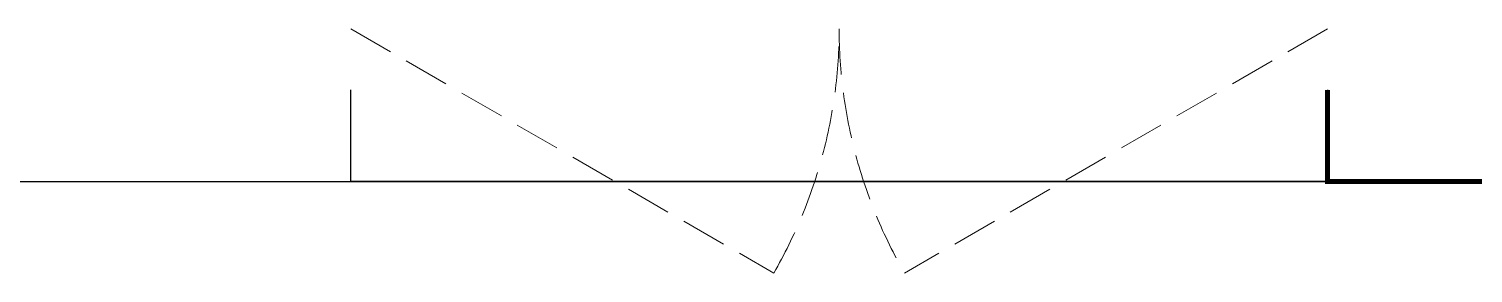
# Model space of a CAD drawing. Extents: x 5031545 to 5313844, y -886381 to -283477.
# Drawn here: x 5256869 to 5259235, y -816891 to -816491 of the extents above; entities that cross this region are included whole.
import ezdxf

# ---------------------------------------------------------------- set-up
doc = ezdxf.new("R2010")
doc.units = 0
doc.header["$LTSCALE"] = 1000
doc.header["$MEASUREMENT"] = 0
doc.linetypes.add('DASH', pattern=[0.35, 0.25, -0.1])
doc.layers.get('0').update_dxf_attribs({"linetype": 'CONTINUOUS'})
doc.layers.add('$RECOVER_210609100354-0', color=7, linetype='CONTINUOUS')
doc.layers.add('看线', color=185, linetype='CONTINUOUS')
doc.layers.add('WINDOW', color=146, linetype='CONTINUOUS', lineweight=20)

# ---------------------------------------------------------------- blocks, each defined once
blk = doc.blocks.new('A$C547B2CCF')
at = {"layer": '$RECOVER_210609100354-0', "color": 252, "const_width": 8}
blk.add_lwpolyline([(14650, 1900), (14650, 1750), (14350, 1750), (14350, 1900)], dxfattribs=at)
at = {"layer": 'WINDOW', "color": 252, "linetype": 'DASH', "ltscale": 0.3}
for points in [[(12750, 2000), (13442.8, 1600, 0.131652), (13550, 2000)], [(14350, 2000), (13657.2, 1600, -0.131652), (13550, 2000)]]:
    blk.add_lwpolyline(points, format="xyb", dxfattribs=at)
at = {"layer": '看线', "color": 252, "ltscale": 0.5}
for points in [[(14350, 1900), (14350, 1750), (12750, 1750), (12750, 1900)], [(10050, 1750), (14350, 1750)]]:
    blk.add_lwpolyline(points, dxfattribs=at)

msp = doc.modelspace()

# ---------------------------------------------------------------- block references
at = {"color": 2}
msp.add_blockref('A$C547B2CCF', (5244646.1, -818491.2), dxfattribs=at)

doc.saveas('drawing.dxf')
